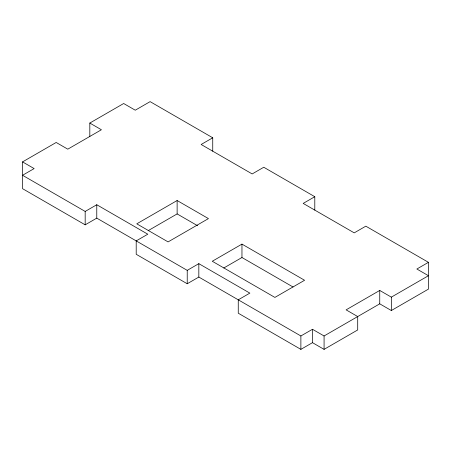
<?xml version="1.0" encoding="UTF-8"?>
<svg xmlns="http://www.w3.org/2000/svg" width="451" height="451" viewBox="0 0 451 451"><rect width="100%" height="100%" fill="white"/><g stroke="black" fill="none" stroke-linecap="round" stroke-linejoin="round"><path stroke-width="0.68" d="M22.55 161.892L34.146 168.584L22.55 175.281L85.177 211.434L96.773 204.743L147.798 234.204L136.202 240.896L136.202 254.291L187.227 283.747L198.829 277.055L300.879 335.972L312.481 329.281L324.077 335.972L379.742 303.833L391.338 310.53L428.45 289.108L428.444 262.33L416.854 269.016L428.45 275.713L391.338 297.141L379.742 290.444L346.109 309.86L357.705 316.557L357.705 329.946L324.077 349.367L312.481 342.67L300.879 349.367L238.258 313.208L238.258 299.819L249.854 293.122L198.829 263.66L187.227 270.358L96.773 218.132L85.177 224.829L22.55 188.67L22.55 161.892L56.183 142.471L67.78 149.168L101.413 129.753L89.811 123.055L89.811 136.444M89.811 123.055L123.67 103.51L135.266 110.207L150.11 101.633L212.737 137.792L212.737 151.181M212.737 137.792L201.146 144.483L252.171 173.939L263.762 167.253L314.792 196.709L314.792 210.104M177.13 200.526L136.771 223.826L168.088 241.905L208.447 218.605L177.13 200.526L177.13 213.921L148.221 230.613M314.792 196.709L303.19 203.407L354.221 232.868L365.817 226.171L428.444 262.33M241.961 244.115L212.269 261.259L274.896 297.412L304.583 280.274L241.961 244.115L241.961 257.51L293.032 286.994M223.781 268.001L241.961 257.51M177.13 213.921L197.606 225.737M391.338 297.141L391.338 310.53M379.742 290.444L379.742 303.833M324.077 335.972L324.077 349.367M312.481 329.281L312.481 342.67M300.879 335.972L300.879 349.367M198.829 263.66L198.829 277.055M187.227 270.358L187.227 283.747M96.773 204.743L96.773 218.132M85.177 211.434L85.177 224.829"/></g></svg>
